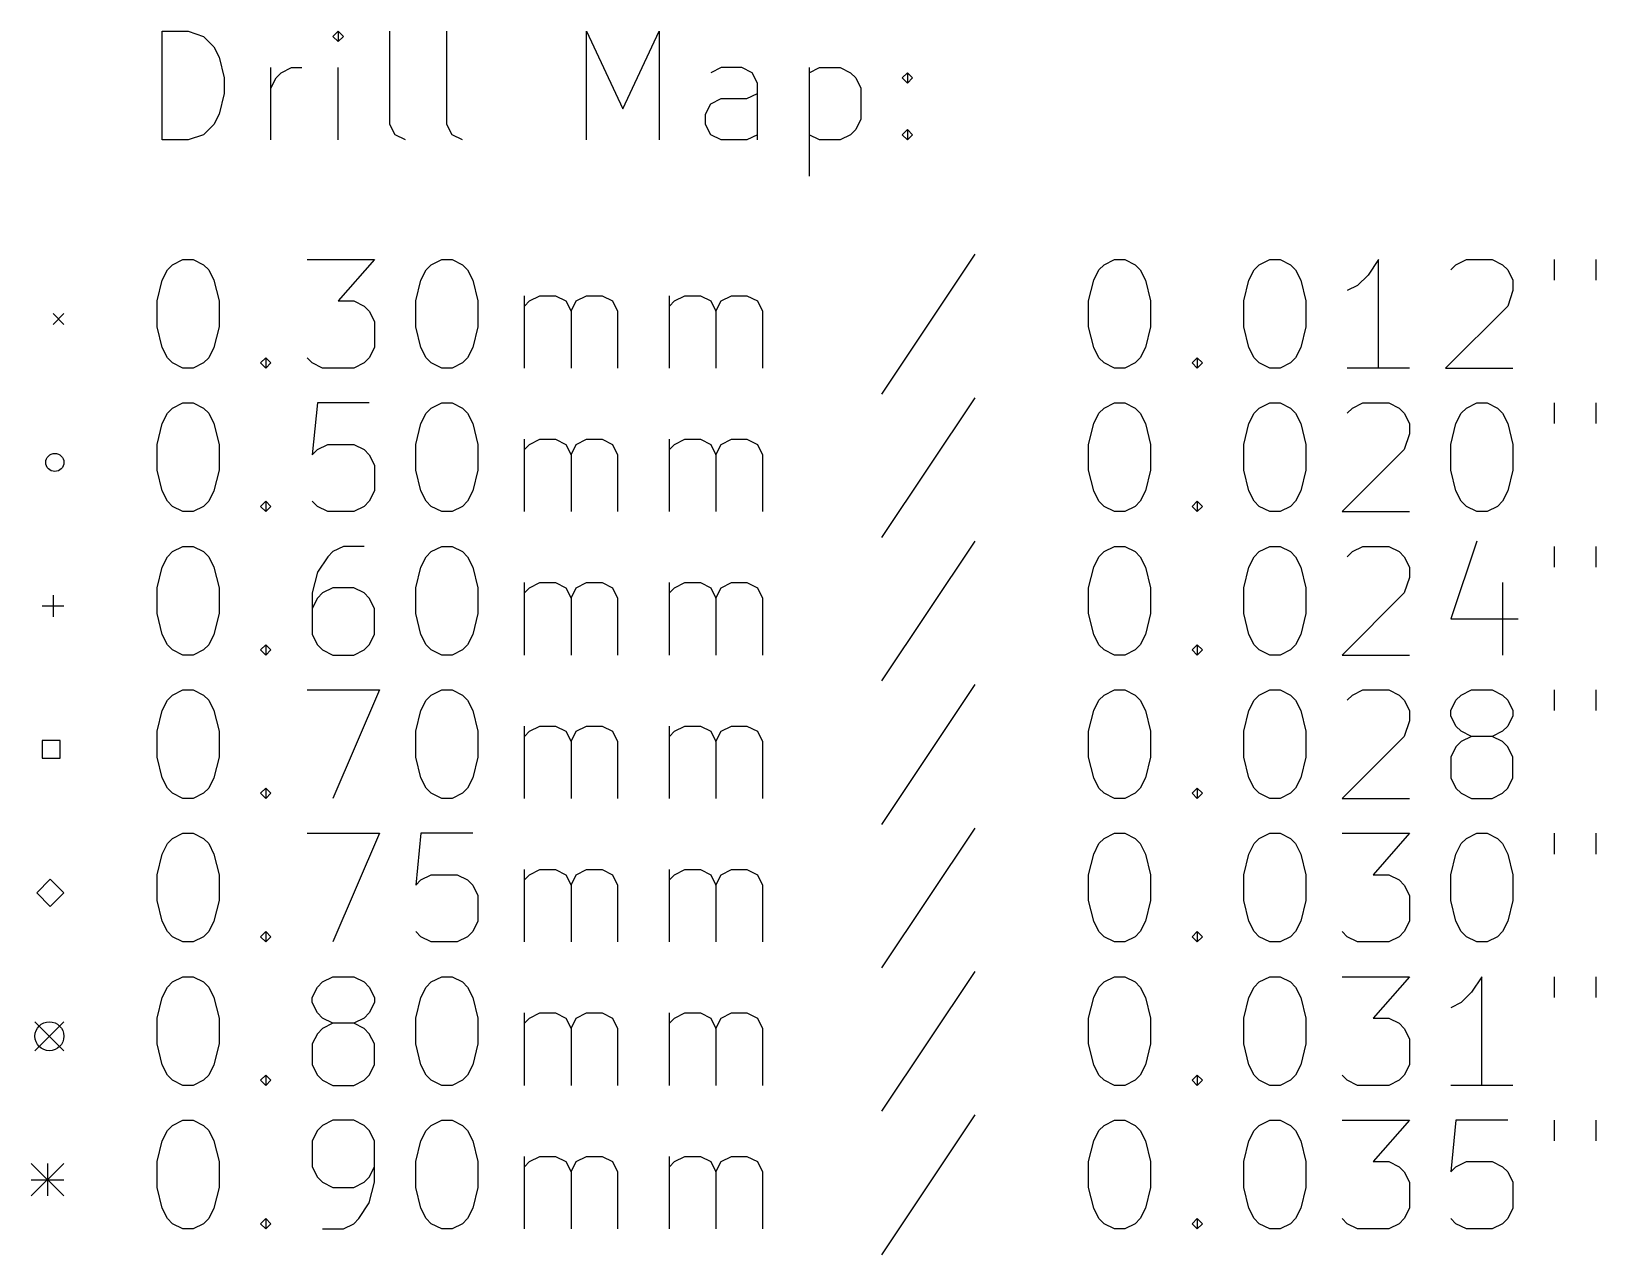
# Model space of a CAD drawing. Extents: x 21 to 125, y -193 to -25.
# Drawn here: x 24.02 to 67.21, y -160.51 to -126.73 of the extents above; entities that cross this region are included whole.
import ezdxf

# ---------------------------------------------------------------- set-up
doc = ezdxf.new("R2010")
doc.units = 0
doc.header["$MEASUREMENT"] = 0
doc.layers.add('BLACK', color=7, linetype='CONTINUOUS')

msp = doc.modelspace()

# ---------------------------------------------------------------- linework, layer by layer
at = {"layer": 'Black'}
for p, q in [((27.6393, -129.732), (27.6393, -126.732)), ((27.6393, -126.732), (28.3536, -126.732)), ((28.3536, -126.732), (28.7821, -126.875)), ((28.7821, -126.875), (29.0679, -127.161)), ((32.4964, -126.732), (32.3536, -126.875)), ((32.3536, -126.875), (32.4964, -127.018)), ((32.6393, -126.875), (32.4964, -126.732)), ((32.4964, -126.732), (32.4964, -127.018)), ((32.4964, -127.018), (32.6393, -126.875)), ((33.925, -129.304), (33.925, -126.732)), ((35.4964, -129.304), (35.4964, -126.732)), ((39.3536, -129.732), (39.3536, -126.732)), ((39.3536, -126.732), (40.3536, -128.875)), ((40.3536, -128.875), (41.3536, -126.732)), ((41.3536, -126.732), (41.3536, -129.732)), ((29.0679, -127.161), (29.2107, -127.446)), ((29.2107, -127.446), (29.3536, -128.018)), ((30.6393, -129.732), (30.6393, -127.732)), ((30.925, -127.875), (31.2107, -127.732)), ((31.2107, -127.732), (31.4964, -127.732)), ((32.4964, -129.732), (32.4964, -127.732)), ((43.0679, -127.732), (42.7821, -127.875)), ((43.6393, -127.732), (43.0679, -127.732)), ((43.925, -127.875), (43.6393, -127.732)), ((45.4964, -127.732), (45.4964, -130.732)), ((45.4964, -127.875), (45.7821, -127.732)), ((45.7821, -127.732), (46.3536, -127.732)), ((46.3536, -127.732), (46.6393, -127.875)), ((29.3536, -128.018), (29.3536, -128.446)), ((30.6393, -128.304), (30.7821, -128.018)), ((30.7821, -128.018), (30.925, -127.875)), ((44.0679, -128.161), (43.925, -127.875)), ((44.0679, -129.732), (44.0679, -128.161)), ((46.6393, -127.875), (46.7821, -128.018)), ((46.7821, -128.018), (46.925, -128.304)), ((48.0679, -128.018), (48.2107, -127.875)), ((48.2107, -128.161), (48.0679, -128.018)), ((48.2107, -127.875), (48.3536, -128.018)), ((48.2107, -127.875), (48.2107, -128.161)), ((48.3536, -128.018), (48.2107, -128.161)), ((29.3536, -128.446), (29.2107, -129.018)), ((42.7821, -128.732), (43.0679, -128.589)), ((43.0679, -128.589), (43.7821, -128.589)), ((43.7821, -128.589), (44.0679, -128.446)), ((46.925, -128.304), (46.925, -129.161)), ((29.2107, -129.018), (29.0679, -129.304)), ((42.6393, -129.018), (42.7821, -128.732)), ((42.6393, -129.304), (42.6393, -129.018)), ((29.0679, -129.304), (28.7821, -129.589)), ((34.0679, -129.589), (33.925, -129.304)), ((35.6393, -129.589), (35.4964, -129.304)), ((42.7821, -129.589), (42.6393, -129.304)), ((46.7821, -129.446), (46.6393, -129.589)), ((46.925, -129.161), (46.7821, -129.446)), ((48.0679, -129.589), (48.2107, -129.446)), ((48.2107, -129.446), (48.3536, -129.589)), ((48.2107, -129.446), (48.2107, -129.732)), ((28.3536, -129.732), (27.6393, -129.732)), ((28.7821, -129.589), (28.3536, -129.732)), ((34.3536, -129.732), (34.0679, -129.589)), ((35.925, -129.732), (35.6393, -129.589)), ((43.0679, -129.732), (42.7821, -129.589)), ((43.7821, -129.732), (43.0679, -129.732)), ((44.0679, -129.589), (43.7821, -129.732)), ((45.7821, -129.732), (45.4964, -129.589)), ((46.3536, -129.732), (45.7821, -129.732)), ((46.6393, -129.589), (46.3536, -129.732)), ((48.2107, -129.732), (48.0679, -129.589)), ((48.3536, -129.589), (48.2107, -129.732)), ((50.0679, -132.889), (47.4964, -136.746)), ((27.6393, -133.604), (27.7821, -133.318)), ((27.7821, -133.318), (27.925, -133.175)), ((27.925, -133.175), (28.2107, -133.032)), ((28.2107, -133.032), (28.4964, -133.032)), ((28.4964, -133.032), (28.7821, -133.175)), ((28.7821, -133.175), (28.925, -133.318)), ((28.925, -133.318), (29.0679, -133.604)), ((31.6393, -133.032), (33.4964, -133.032)), ((33.4964, -133.032), (32.4964, -134.175)), ((34.7821, -133.604), (34.925, -133.318)), ((34.925, -133.318), (35.0679, -133.175)), ((35.0679, -133.175), (35.3536, -133.032)), ((35.3536, -133.032), (35.6393, -133.032)), ((35.6393, -133.032), (35.925, -133.175)), ((35.925, -133.175), (36.0679, -133.318)), ((36.0679, -133.318), (36.2107, -133.604)), ((53.3536, -133.604), (53.4964, -133.318)), ((53.4964, -133.318), (53.6393, -133.175)), ((53.6393, -133.175), (53.925, -133.032)), ((53.925, -133.032), (54.2107, -133.032)), ((54.2107, -133.032), (54.4964, -133.175)), ((54.4964, -133.175), (54.6393, -133.318)), ((54.6393, -133.318), (54.7821, -133.604)), ((57.6393, -133.604), (57.7821, -133.318)), ((57.7821, -133.318), (57.925, -133.175)), ((57.925, -133.175), (58.2107, -133.032)), ((58.2107, -133.032), (58.4964, -133.032)), ((58.4964, -133.032), (58.7821, -133.175)), ((58.7821, -133.175), (58.925, -133.318)), ((58.925, -133.318), (59.0679, -133.604)), ((61.2107, -133.032), (60.925, -133.461)), ((61.2107, -136.032), (61.2107, -133.032)), ((63.2107, -133.318), (63.3536, -133.175)), ((63.3536, -133.175), (63.6393, -133.032)), ((63.6393, -133.032), (64.3536, -133.032)), ((64.3536, -133.032), (64.6393, -133.175)), ((64.6393, -133.175), (64.7821, -133.318)), ((64.7821, -133.318), (64.925, -133.604)), ((66.0679, -133.032), (66.0679, -133.604)), ((67.2107, -133.032), (67.2107, -133.604)), ((27.4964, -134.175), (27.6393, -133.604)), ((29.0679, -133.604), (29.2107, -134.175)), ((34.6393, -134.175), (34.7821, -133.604)), ((36.2107, -133.604), (36.3536, -134.175)), ((53.2107, -134.175), (53.3536, -133.604)), ((54.7821, -133.604), (54.925, -134.175)), ((57.4964, -134.175), (57.6393, -133.604)), ((59.0679, -133.604), (59.2107, -134.175)), ((60.6393, -133.746), (60.3536, -133.889)), ((60.925, -133.461), (60.6393, -133.746)), ((64.925, -133.604), (64.925, -133.889)), ((27.4964, -134.889), (27.4964, -134.175)), ((29.2107, -134.175), (29.2107, -134.889)), ((32.4964, -134.175), (32.925, -134.175)), ((32.925, -134.175), (33.2107, -134.318)), ((34.6393, -134.889), (34.6393, -134.175)), ((36.3536, -134.175), (36.3536, -134.889)), ((37.6393, -136.032), (37.6393, -134.032)), ((37.6393, -134.318), (37.7821, -134.175)), ((37.7821, -134.175), (38.0679, -134.032)), ((38.0679, -134.032), (38.4964, -134.032)), ((38.4964, -134.032), (38.7821, -134.175)), ((38.7821, -134.175), (38.925, -134.461)), ((38.925, -134.461), (39.0679, -134.175)), ((39.0679, -134.175), (39.3536, -134.032)), ((39.3536, -134.032), (39.7821, -134.032)), ((39.7821, -134.032), (40.0679, -134.175)), ((40.0679, -134.175), (40.2107, -134.461)), ((41.6393, -136.032), (41.6393, -134.032)), ((41.6393, -134.318), (41.7821, -134.175)), ((41.7821, -134.175), (42.0679, -134.032)), ((42.0679, -134.032), (42.4964, -134.032)), ((42.4964, -134.032), (42.7821, -134.175)), ((42.7821, -134.175), (42.925, -134.461)), ((42.925, -134.461), (43.0679, -134.175)), ((43.0679, -134.175), (43.3536, -134.032)), ((43.3536, -134.032), (43.7821, -134.032)), ((43.7821, -134.032), (44.0679, -134.175)), ((44.0679, -134.175), (44.2107, -134.461)), ((53.2107, -134.889), (53.2107, -134.175)), ((54.925, -134.175), (54.925, -134.889)), ((57.4964, -134.889), (57.4964, -134.175)), ((59.2107, -134.175), (59.2107, -134.889)), ((64.925, -133.889), (64.7821, -134.318)), ((24.625, -134.525), (24.925, -134.825)), ((24.925, -134.525), (24.625, -134.825)), ((33.2107, -134.318), (33.3536, -134.461)), ((33.3536, -134.461), (33.4964, -134.746)), ((38.925, -134.461), (38.925, -136.032)), ((40.2107, -134.461), (40.2107, -136.032)), ((42.925, -134.461), (42.925, -136.032)), ((44.2107, -134.461), (44.2107, -136.032)), ((64.7821, -134.318), (63.0679, -136.032)), ((27.6393, -135.461), (27.4964, -134.889)), ((29.2107, -134.889), (29.0679, -135.461)), ((33.4964, -134.746), (33.4964, -135.461)), ((34.7821, -135.461), (34.6393, -134.889)), ((36.3536, -134.889), (36.2107, -135.461)), ((53.3536, -135.461), (53.2107, -134.889)), ((54.925, -134.889), (54.7821, -135.461)), ((57.6393, -135.461), (57.4964, -134.889)), ((59.2107, -134.889), (59.0679, -135.461)), ((27.7821, -135.746), (27.6393, -135.461)), ((29.0679, -135.461), (28.925, -135.746)), ((33.4964, -135.461), (33.3536, -135.746)), ((34.925, -135.746), (34.7821, -135.461)), ((36.2107, -135.461), (36.0679, -135.746)), ((53.4964, -135.746), (53.3536, -135.461)), ((54.7821, -135.461), (54.6393, -135.746)), ((57.7821, -135.746), (57.6393, -135.461)), ((59.0679, -135.461), (58.925, -135.746)), ((27.925, -135.889), (27.7821, -135.746)), ((28.2107, -136.032), (27.925, -135.889)), ((28.4964, -136.032), (28.2107, -136.032)), ((28.7821, -135.889), (28.4964, -136.032)), ((28.925, -135.746), (28.7821, -135.889)), ((30.3536, -135.889), (30.4964, -135.746)), ((30.4964, -136.032), (30.3536, -135.889)), ((30.4964, -135.746), (30.6393, -135.889)), ((30.4964, -135.746), (30.4964, -136.032)), ((30.6393, -135.889), (30.4964, -136.032)), ((31.7821, -135.889), (31.6393, -135.746)), ((32.0679, -136.032), (31.7821, -135.889)), ((32.925, -136.032), (32.0679, -136.032)), ((33.2107, -135.889), (32.925, -136.032)), ((33.3536, -135.746), (33.2107, -135.889)), ((35.0679, -135.889), (34.925, -135.746)), ((35.3536, -136.032), (35.0679, -135.889)), ((35.6393, -136.032), (35.3536, -136.032)), ((35.925, -135.889), (35.6393, -136.032)), ((36.0679, -135.746), (35.925, -135.889)), ((53.6393, -135.889), (53.4964, -135.746)), ((53.925, -136.032), (53.6393, -135.889)), ((54.2107, -136.032), (53.925, -136.032)), ((54.4964, -135.889), (54.2107, -136.032)), ((54.6393, -135.746), (54.4964, -135.889)), ((56.0679, -135.889), (56.2107, -135.746)), ((56.2107, -136.032), (56.0679, -135.889)), ((56.2107, -135.746), (56.3536, -135.889)), ((56.2107, -135.746), (56.2107, -136.032)), ((56.3536, -135.889), (56.2107, -136.032)), ((57.925, -135.889), (57.7821, -135.746)), ((58.2107, -136.032), (57.925, -135.889)), ((58.4964, -136.032), (58.2107, -136.032)), ((58.7821, -135.889), (58.4964, -136.032)), ((58.925, -135.746), (58.7821, -135.889)), ((62.0679, -136.032), (60.3536, -136.032)), ((63.0679, -136.032), (64.925, -136.032)), ((50.0679, -136.849), (47.4964, -140.706)), ((27.6393, -137.564), (27.7821, -137.278)), ((27.7821, -137.278), (27.925, -137.135)), ((27.925, -137.135), (28.2107, -136.992)), ((28.2107, -136.992), (28.4964, -136.992)), ((28.4964, -136.992), (28.7821, -137.135)), ((28.7821, -137.135), (28.925, -137.278)), ((28.925, -137.278), (29.0679, -137.564)), ((31.925, -136.992), (31.7821, -138.421)), ((33.3536, -136.992), (31.925, -136.992)), ((34.7821, -137.564), (34.925, -137.278)), ((34.925, -137.278), (35.0679, -137.135)), ((35.0679, -137.135), (35.3536, -136.992)), ((35.3536, -136.992), (35.6393, -136.992)), ((35.6393, -136.992), (35.925, -137.135)), ((35.925, -137.135), (36.0679, -137.278)), ((36.0679, -137.278), (36.2107, -137.564)), ((53.3536, -137.564), (53.4964, -137.278)), ((53.4964, -137.278), (53.6393, -137.135)), ((53.6393, -137.135), (53.925, -136.992)), ((53.925, -136.992), (54.2107, -136.992)), ((54.2107, -136.992), (54.4964, -137.135)), ((54.4964, -137.135), (54.6393, -137.278)), ((54.6393, -137.278), (54.7821, -137.564)), ((57.6393, -137.564), (57.7821, -137.278)), ((57.7821, -137.278), (57.925, -137.135)), ((57.925, -137.135), (58.2107, -136.992)), ((58.2107, -136.992), (58.4964, -136.992)), ((58.4964, -136.992), (58.7821, -137.135)), ((58.7821, -137.135), (58.925, -137.278)), ((58.925, -137.278), (59.0679, -137.564)), ((60.3536, -137.278), (60.4964, -137.135)), ((60.4964, -137.135), (60.7821, -136.992)), ((60.7821, -136.992), (61.4964, -136.992)), ((61.4964, -136.992), (61.7821, -137.135)), ((61.7821, -137.135), (61.925, -137.278)), ((61.925, -137.278), (62.0679, -137.564)), ((63.3536, -137.564), (63.4964, -137.278)), ((63.4964, -137.278), (63.6393, -137.135)), ((63.6393, -137.135), (63.925, -136.992)), ((63.925, -136.992), (64.2107, -136.992)), ((64.2107, -136.992), (64.4964, -137.135)), ((64.4964, -137.135), (64.6393, -137.278)), ((64.6393, -137.278), (64.7821, -137.564)), ((66.0679, -136.992), (66.0679, -137.564)), ((67.2107, -136.992), (67.2107, -137.564)), ((27.4964, -138.135), (27.6393, -137.564)), ((29.0679, -137.564), (29.2107, -138.135)), ((34.6393, -138.135), (34.7821, -137.564)), ((36.2107, -137.564), (36.3536, -138.135)), ((53.2107, -138.135), (53.3536, -137.564)), ((54.7821, -137.564), (54.925, -138.135)), ((57.4964, -138.135), (57.6393, -137.564)), ((59.0679, -137.564), (59.2107, -138.135)), ((62.0679, -137.564), (62.0679, -137.849)), ((63.2107, -138.135), (63.3536, -137.564)), ((64.7821, -137.564), (64.925, -138.135)), ((27.4964, -138.849), (27.4964, -138.135)), ((29.2107, -138.135), (29.2107, -138.849)), ((31.925, -138.278), (32.2107, -138.135)), ((32.2107, -138.135), (32.925, -138.135)), ((32.925, -138.135), (33.2107, -138.278)), ((34.6393, -138.849), (34.6393, -138.135)), ((36.3536, -138.135), (36.3536, -138.849)), ((37.6393, -139.992), (37.6393, -137.992)), ((37.6393, -138.278), (37.7821, -138.135)), ((37.7821, -138.135), (38.0679, -137.992)), ((38.0679, -137.992), (38.4964, -137.992)), ((38.4964, -137.992), (38.7821, -138.135)), ((38.7821, -138.135), (38.925, -138.421)), ((38.925, -138.421), (39.0679, -138.135)), ((39.0679, -138.135), (39.3536, -137.992)), ((39.3536, -137.992), (39.7821, -137.992)), ((39.7821, -137.992), (40.0679, -138.135)), ((40.0679, -138.135), (40.2107, -138.421)), ((41.6393, -139.992), (41.6393, -137.992)), ((41.6393, -138.278), (41.7821, -138.135)), ((41.7821, -138.135), (42.0679, -137.992)), ((42.0679, -137.992), (42.4964, -137.992)), ((42.4964, -137.992), (42.7821, -138.135)), ((42.7821, -138.135), (42.925, -138.421)), ((42.925, -138.421), (43.0679, -138.135)), ((43.0679, -138.135), (43.3536, -137.992)), ((43.3536, -137.992), (43.7821, -137.992)), ((43.7821, -137.992), (44.0679, -138.135)), ((44.0679, -138.135), (44.2107, -138.421)), ((53.2107, -138.849), (53.2107, -138.135)), ((54.925, -138.135), (54.925, -138.849)), ((57.4964, -138.849), (57.4964, -138.135)), ((59.2107, -138.135), (59.2107, -138.849)), ((62.0679, -137.849), (61.925, -138.278)), ((63.2107, -138.849), (63.2107, -138.135)), ((64.925, -138.135), (64.925, -138.849)), ((31.7821, -138.421), (31.925, -138.278)), ((33.2107, -138.278), (33.3536, -138.421)), ((33.3536, -138.421), (33.4964, -138.706)), ((38.925, -138.421), (38.925, -139.992)), ((40.2107, -138.421), (40.2107, -139.992)), ((42.925, -138.421), (42.925, -139.992)), ((44.2107, -138.421), (44.2107, -139.992)), ((61.925, -138.278), (60.2107, -139.992)), ((27.6393, -139.421), (27.4964, -138.849)), ((29.2107, -138.849), (29.0679, -139.421)), ((33.4964, -138.706), (33.4964, -139.421)), ((34.7821, -139.421), (34.6393, -138.849)), ((36.3536, -138.849), (36.2107, -139.421)), ((53.3536, -139.421), (53.2107, -138.849)), ((54.925, -138.849), (54.7821, -139.421)), ((57.6393, -139.421), (57.4964, -138.849)), ((59.2107, -138.849), (59.0679, -139.421)), ((63.3536, -139.421), (63.2107, -138.849)), ((64.925, -138.849), (64.7821, -139.421)), ((27.7821, -139.706), (27.6393, -139.421)), ((29.0679, -139.421), (28.925, -139.706)), ((33.4964, -139.421), (33.3536, -139.706)), ((34.925, -139.706), (34.7821, -139.421)), ((36.2107, -139.421), (36.0679, -139.706)), ((53.4964, -139.706), (53.3536, -139.421)), ((54.7821, -139.421), (54.6393, -139.706)), ((57.7821, -139.706), (57.6393, -139.421)), ((59.0679, -139.421), (58.925, -139.706)), ((63.4964, -139.706), (63.3536, -139.421)), ((64.7821, -139.421), (64.6393, -139.706)), ((27.925, -139.849), (27.7821, -139.706)), ((28.2107, -139.992), (27.925, -139.849)), ((28.7821, -139.849), (28.4964, -139.992)), ((28.925, -139.706), (28.7821, -139.849)), ((30.3536, -139.849), (30.4964, -139.706)), ((30.4964, -139.992), (30.3536, -139.849)), ((30.4964, -139.706), (30.6393, -139.849)), ((30.4964, -139.706), (30.4964, -139.992)), ((30.6393, -139.849), (30.4964, -139.992)), ((31.925, -139.849), (31.7821, -139.706)), ((32.2107, -139.992), (31.925, -139.849)), ((33.2107, -139.849), (32.925, -139.992)), ((33.3536, -139.706), (33.2107, -139.849)), ((35.0679, -139.849), (34.925, -139.706)), ((35.3536, -139.992), (35.0679, -139.849)), ((35.925, -139.849), (35.6393, -139.992)), ((36.0679, -139.706), (35.925, -139.849)), ((53.6393, -139.849), (53.4964, -139.706)), ((53.925, -139.992), (53.6393, -139.849)), ((54.4964, -139.849), (54.2107, -139.992)), ((54.6393, -139.706), (54.4964, -139.849)), ((56.0679, -139.849), (56.2107, -139.706)), ((56.2107, -139.992), (56.0679, -139.849)), ((56.2107, -139.706), (56.3536, -139.849)), ((56.2107, -139.706), (56.2107, -139.992)), ((56.3536, -139.849), (56.2107, -139.992)), ((57.925, -139.849), (57.7821, -139.706)), ((58.2107, -139.992), (57.925, -139.849)), ((58.7821, -139.849), (58.4964, -139.992)), ((58.925, -139.706), (58.7821, -139.849)), ((63.6393, -139.849), (63.4964, -139.706)), ((63.925, -139.992), (63.6393, -139.849)), ((64.4964, -139.849), (64.2107, -139.992)), ((64.6393, -139.706), (64.4964, -139.849)), ((28.4964, -139.992), (28.2107, -139.992)), ((32.925, -139.992), (32.2107, -139.992)), ((35.6393, -139.992), (35.3536, -139.992)), ((54.2107, -139.992), (53.925, -139.992)), ((58.4964, -139.992), (58.2107, -139.992)), ((60.2107, -139.992), (62.0679, -139.992)), ((64.2107, -139.992), (63.925, -139.992)), ((27.7821, -141.238), (27.925, -141.095)), ((27.925, -141.095), (28.2107, -140.952)), ((28.2107, -140.952), (28.4964, -140.952)), ((28.4964, -140.952), (28.7821, -141.095)), ((28.7821, -141.095), (28.925, -141.238)), ((32.3536, -141.095), (32.2107, -141.238)), ((32.6393, -140.952), (32.3536, -141.095)), ((33.2107, -140.952), (32.6393, -140.952)), ((34.925, -141.238), (35.0679, -141.095)), ((35.0679, -141.095), (35.3536, -140.952)), ((35.3536, -140.952), (35.6393, -140.952)), ((35.6393, -140.952), (35.925, -141.095)), ((35.925, -141.095), (36.0679, -141.238)), ((50.0679, -140.809), (47.4964, -144.666)), ((53.4964, -141.238), (53.6393, -141.095)), ((53.6393, -141.095), (53.925, -140.952)), ((53.925, -140.952), (54.2107, -140.952)), ((54.2107, -140.952), (54.4964, -141.095)), ((54.4964, -141.095), (54.6393, -141.238)), ((57.7821, -141.238), (57.925, -141.095)), ((57.925, -141.095), (58.2107, -140.952)), ((58.2107, -140.952), (58.4964, -140.952)), ((58.4964, -140.952), (58.7821, -141.095)), ((58.7821, -141.095), (58.925, -141.238)), ((60.3536, -141.238), (60.4964, -141.095)), ((60.4964, -141.095), (60.7821, -140.952)), ((60.7821, -140.952), (61.4964, -140.952)), ((61.4964, -140.952), (61.7821, -141.095)), ((61.7821, -141.095), (61.925, -141.238)), ((63.925, -140.809), (63.2107, -142.952)), ((66.0679, -140.952), (66.0679, -141.524)), ((67.2107, -140.952), (67.2107, -141.524)), ((27.4964, -142.095), (27.6393, -141.524)), ((27.6393, -141.524), (27.7821, -141.238)), ((28.925, -141.238), (29.0679, -141.524)), ((29.0679, -141.524), (29.2107, -142.095)), ((32.2107, -141.238), (31.925, -141.666)), ((34.6393, -142.095), (34.7821, -141.524)), ((34.7821, -141.524), (34.925, -141.238)), ((36.0679, -141.238), (36.2107, -141.524)), ((36.2107, -141.524), (36.3536, -142.095)), ((53.2107, -142.095), (53.3536, -141.524)), ((53.3536, -141.524), (53.4964, -141.238)), ((54.6393, -141.238), (54.7821, -141.524)), ((54.7821, -141.524), (54.925, -142.095)), ((57.4964, -142.095), (57.6393, -141.524)), ((57.6393, -141.524), (57.7821, -141.238)), ((58.925, -141.238), (59.0679, -141.524)), ((59.0679, -141.524), (59.2107, -142.095)), ((61.925, -141.238), (62.0679, -141.524)), ((62.0679, -141.524), (62.0679, -141.809)), ((31.925, -141.666), (31.7821, -142.238)), ((37.6393, -143.952), (37.6393, -141.952)), ((37.7821, -142.095), (38.0679, -141.952)), ((38.0679, -141.952), (38.4964, -141.952)), ((38.4964, -141.952), (38.7821, -142.095)), ((39.0679, -142.095), (39.3536, -141.952)), ((39.3536, -141.952), (39.7821, -141.952)), ((39.7821, -141.952), (40.0679, -142.095)), ((41.6393, -143.952), (41.6393, -141.952)), ((41.7821, -142.095), (42.0679, -141.952)), ((42.0679, -141.952), (42.4964, -141.952)), ((42.4964, -141.952), (42.7821, -142.095)), ((43.0679, -142.095), (43.3536, -141.952)), ((43.3536, -141.952), (43.7821, -141.952)), ((43.7821, -141.952), (44.0679, -142.095)), ((62.0679, -141.809), (61.925, -142.238)), ((64.6393, -141.952), (64.6393, -143.952)), ((24.625, -142.295), (24.625, -142.895)), ((27.4964, -142.809), (27.4964, -142.095)), ((29.2107, -142.095), (29.2107, -142.809)), ((31.7821, -142.238), (31.7821, -143.381)), ((31.925, -142.381), (31.7821, -142.666)), ((32.0679, -142.238), (31.925, -142.381)), ((32.3536, -142.095), (32.0679, -142.238)), ((32.925, -142.095), (32.3536, -142.095)), ((33.2107, -142.238), (32.925, -142.095)), ((33.3536, -142.381), (33.2107, -142.238)), ((33.4964, -142.666), (33.3536, -142.381)), ((34.6393, -142.809), (34.6393, -142.095)), ((36.3536, -142.095), (36.3536, -142.809)), ((37.6393, -142.238), (37.7821, -142.095)), ((38.7821, -142.095), (38.925, -142.381)), ((38.925, -142.381), (39.0679, -142.095)), ((38.925, -142.381), (38.925, -143.952)), ((40.0679, -142.095), (40.2107, -142.381)), ((40.2107, -142.381), (40.2107, -143.952)), ((41.6393, -142.238), (41.7821, -142.095)), ((42.7821, -142.095), (42.925, -142.381)), ((42.925, -142.381), (43.0679, -142.095)), ((42.925, -142.381), (42.925, -143.952)), ((44.0679, -142.095), (44.2107, -142.381)), ((44.2107, -142.381), (44.2107, -143.952)), ((53.2107, -142.809), (53.2107, -142.095)), ((54.925, -142.095), (54.925, -142.809)), ((57.4964, -142.809), (57.4964, -142.095)), ((59.2107, -142.095), (59.2107, -142.809)), ((61.925, -142.238), (60.2107, -143.952)), ((24.325, -142.595), (24.925, -142.595)), ((27.6393, -143.381), (27.4964, -142.809)), ((29.2107, -142.809), (29.0679, -143.381)), ((33.4964, -143.381), (33.4964, -142.666)), ((34.7821, -143.381), (34.6393, -142.809)), ((36.3536, -142.809), (36.2107, -143.381)), ((53.3536, -143.381), (53.2107, -142.809)), ((54.925, -142.809), (54.7821, -143.381)), ((57.6393, -143.381), (57.4964, -142.809)), ((59.2107, -142.809), (59.0679, -143.381)), ((63.2107, -142.952), (65.0679, -142.952)), ((27.7821, -143.666), (27.6393, -143.381)), ((27.925, -143.809), (27.7821, -143.666)), ((28.925, -143.666), (28.7821, -143.809)), ((29.0679, -143.381), (28.925, -143.666)), ((30.3536, -143.809), (30.4964, -143.666)), ((30.4964, -143.666), (30.6393, -143.809)), ((30.4964, -143.666), (30.4964, -143.952)), ((31.7821, -143.381), (31.925, -143.666)), ((31.925, -143.666), (32.0679, -143.809)), ((33.2107, -143.809), (33.3536, -143.666)), ((33.3536, -143.666), (33.4964, -143.381)), ((34.925, -143.666), (34.7821, -143.381)), ((35.0679, -143.809), (34.925, -143.666)), ((36.0679, -143.666), (35.925, -143.809)), ((36.2107, -143.381), (36.0679, -143.666)), ((53.4964, -143.666), (53.3536, -143.381)), ((53.6393, -143.809), (53.4964, -143.666)), ((54.6393, -143.666), (54.4964, -143.809)), ((54.7821, -143.381), (54.6393, -143.666)), ((56.0679, -143.809), (56.2107, -143.666)), ((56.2107, -143.666), (56.3536, -143.809)), ((56.2107, -143.666), (56.2107, -143.952)), ((57.7821, -143.666), (57.6393, -143.381)), ((57.925, -143.809), (57.7821, -143.666)), ((58.925, -143.666), (58.7821, -143.809)), ((59.0679, -143.381), (58.925, -143.666)), ((28.2107, -143.952), (27.925, -143.809)), ((28.4964, -143.952), (28.2107, -143.952)), ((28.7821, -143.809), (28.4964, -143.952)), ((30.4964, -143.952), (30.3536, -143.809)), ((30.6393, -143.809), (30.4964, -143.952)), ((32.0679, -143.809), (32.3536, -143.952)), ((32.3536, -143.952), (32.925, -143.952)), ((32.925, -143.952), (33.2107, -143.809)), ((35.3536, -143.952), (35.0679, -143.809)), ((35.6393, -143.952), (35.3536, -143.952)), ((35.925, -143.809), (35.6393, -143.952)), ((53.925, -143.952), (53.6393, -143.809)), ((54.2107, -143.952), (53.925, -143.952)), ((54.4964, -143.809), (54.2107, -143.952)), ((56.2107, -143.952), (56.0679, -143.809)), ((56.3536, -143.809), (56.2107, -143.952)), ((58.2107, -143.952), (57.925, -143.809)), ((58.4964, -143.952), (58.2107, -143.952)), ((58.7821, -143.809), (58.4964, -143.952)), ((60.2107, -143.952), (62.0679, -143.952)), ((27.7821, -145.198), (27.925, -145.055)), ((27.925, -145.055), (28.2107, -144.912)), ((28.2107, -144.912), (28.4964, -144.912)), ((28.4964, -144.912), (28.7821, -145.055)), ((28.7821, -145.055), (28.925, -145.198)), ((31.6393, -144.912), (33.6393, -144.912)), ((33.6393, -144.912), (32.3536, -147.912)), ((34.925, -145.198), (35.0679, -145.055)), ((35.0679, -145.055), (35.3536, -144.912)), ((35.3536, -144.912), (35.6393, -144.912)), ((35.6393, -144.912), (35.925, -145.055)), ((35.925, -145.055), (36.0679, -145.198)), ((50.0679, -144.769), (47.4964, -148.626)), ((53.4964, -145.198), (53.6393, -145.055)), ((53.6393, -145.055), (53.925, -144.912)), ((53.925, -144.912), (54.2107, -144.912)), ((54.2107, -144.912), (54.4964, -145.055)), ((54.4964, -145.055), (54.6393, -145.198)), ((57.7821, -145.198), (57.925, -145.055)), ((57.925, -145.055), (58.2107, -144.912)), ((58.2107, -144.912), (58.4964, -144.912)), ((58.4964, -144.912), (58.7821, -145.055)), ((58.7821, -145.055), (58.925, -145.198)), ((60.3536, -145.198), (60.4964, -145.055)), ((60.4964, -145.055), (60.7821, -144.912)), ((60.7821, -144.912), (61.4964, -144.912)), ((61.4964, -144.912), (61.7821, -145.055)), ((61.7821, -145.055), (61.925, -145.198)), ((63.3536, -145.198), (63.4964, -145.055)), ((63.4964, -145.055), (63.7821, -144.912)), ((63.7821, -144.912), (64.3536, -144.912)), ((64.3536, -144.912), (64.6393, -145.055)), ((64.6393, -145.055), (64.7821, -145.198)), ((66.0679, -144.912), (66.0679, -145.484)), ((67.2107, -144.912), (67.2107, -145.484)), ((27.4964, -146.055), (27.6393, -145.484)), ((27.6393, -145.484), (27.7821, -145.198)), ((28.925, -145.198), (29.0679, -145.484)), ((29.0679, -145.484), (29.2107, -146.055)), ((34.6393, -146.055), (34.7821, -145.484)), ((34.7821, -145.484), (34.925, -145.198)), ((36.0679, -145.198), (36.2107, -145.484)), ((36.2107, -145.484), (36.3536, -146.055)), ((53.2107, -146.055), (53.3536, -145.484)), ((53.3536, -145.484), (53.4964, -145.198)), ((54.6393, -145.198), (54.7821, -145.484)), ((54.7821, -145.484), (54.925, -146.055)), ((57.4964, -146.055), (57.6393, -145.484)), ((57.6393, -145.484), (57.7821, -145.198)), ((58.925, -145.198), (59.0679, -145.484)), ((59.0679, -145.484), (59.2107, -146.055)), ((61.925, -145.198), (62.0679, -145.484)), ((62.0679, -145.484), (62.0679, -145.769)), ((63.2107, -145.484), (63.3536, -145.198)), ((63.2107, -145.626), (63.2107, -145.484)), ((64.7821, -145.198), (64.925, -145.484)), ((64.925, -145.484), (64.925, -145.626)), ((37.6393, -147.912), (37.6393, -145.912)), ((37.7821, -146.055), (38.0679, -145.912)), ((38.0679, -145.912), (38.4964, -145.912)), ((38.4964, -145.912), (38.7821, -146.055)), ((39.0679, -146.055), (39.3536, -145.912)), ((39.3536, -145.912), (39.7821, -145.912)), ((39.7821, -145.912), (40.0679, -146.055)), ((41.6393, -147.912), (41.6393, -145.912)), ((41.7821, -146.055), (42.0679, -145.912)), ((42.0679, -145.912), (42.4964, -145.912)), ((42.4964, -145.912), (42.7821, -146.055)), ((43.0679, -146.055), (43.3536, -145.912)), ((43.3536, -145.912), (43.7821, -145.912)), ((43.7821, -145.912), (44.0679, -146.055)), ((62.0679, -145.769), (61.925, -146.198)), ((63.3536, -145.912), (63.2107, -145.626)), ((63.4964, -146.055), (63.3536, -145.912)), ((64.7821, -145.912), (64.6393, -146.055)), ((64.925, -145.626), (64.7821, -145.912)), ((24.8225, -146.308), (24.3275, -146.308)), ((24.3275, -146.308), (24.3275, -146.802)), ((24.8225, -146.802), (24.8225, -146.308)), ((27.4964, -146.769), (27.4964, -146.055)), ((29.2107, -146.055), (29.2107, -146.769)), ((34.6393, -146.769), (34.6393, -146.055)), ((36.3536, -146.055), (36.3536, -146.769)), ((37.6393, -146.198), (37.7821, -146.055)), ((38.7821, -146.055), (38.925, -146.341)), ((38.925, -146.341), (39.0679, -146.055)), ((38.925, -146.341), (38.925, -147.912)), ((40.0679, -146.055), (40.2107, -146.341)), ((40.2107, -146.341), (40.2107, -147.912)), ((41.6393, -146.198), (41.7821, -146.055)), ((42.7821, -146.055), (42.925, -146.341)), ((42.925, -146.341), (43.0679, -146.055)), ((42.925, -146.341), (42.925, -147.912)), ((44.0679, -146.055), (44.2107, -146.341)), ((44.2107, -146.341), (44.2107, -147.912)), ((53.2107, -146.769), (53.2107, -146.055)), ((54.925, -146.055), (54.925, -146.769)), ((57.4964, -146.769), (57.4964, -146.055)), ((59.2107, -146.055), (59.2107, -146.769)), ((61.925, -146.198), (60.2107, -147.912)), ((63.4964, -146.341), (63.3536, -146.484)), ((63.7821, -146.198), (63.4964, -146.055)), ((63.7821, -146.198), (63.4964, -146.341)), ((64.3536, -146.198), (63.7821, -146.198)), ((64.6393, -146.055), (64.3536, -146.198)), ((64.6393, -146.341), (64.3536, -146.198)), ((64.7821, -146.484), (64.6393, -146.341)), ((24.3275, -146.802), (24.8225, -146.802)), ((27.6393, -147.341), (27.4964, -146.769)), ((29.2107, -146.769), (29.0679, -147.341)), ((34.7821, -147.341), (34.6393, -146.769)), ((36.3536, -146.769), (36.2107, -147.341)), ((53.3536, -147.341), (53.2107, -146.769)), ((54.925, -146.769), (54.7821, -147.341)), ((57.6393, -147.341), (57.4964, -146.769)), ((59.2107, -146.769), (59.0679, -147.341)), ((63.3536, -146.484), (63.2107, -146.769)), ((63.2107, -146.769), (63.2107, -147.341)), ((64.925, -146.769), (64.7821, -146.484)), ((64.925, -147.341), (64.925, -146.769)), ((27.7821, -147.626), (27.6393, -147.341)), ((27.925, -147.769), (27.7821, -147.626)), ((28.925, -147.626), (28.7821, -147.769)), ((29.0679, -147.341), (28.925, -147.626)), ((30.3536, -147.769), (30.4964, -147.626)), ((30.4964, -147.626), (30.6393, -147.769)), ((30.4964, -147.626), (30.4964, -147.912)), ((34.925, -147.626), (34.7821, -147.341)), ((35.0679, -147.769), (34.925, -147.626)), ((36.0679, -147.626), (35.925, -147.769)), ((36.2107, -147.341), (36.0679, -147.626)), ((53.4964, -147.626), (53.3536, -147.341)), ((53.6393, -147.769), (53.4964, -147.626)), ((54.6393, -147.626), (54.4964, -147.769)), ((54.7821, -147.341), (54.6393, -147.626)), ((56.0679, -147.769), (56.2107, -147.626)), ((56.2107, -147.626), (56.3536, -147.769)), ((56.2107, -147.626), (56.2107, -147.912)), ((57.7821, -147.626), (57.6393, -147.341)), ((57.925, -147.769), (57.7821, -147.626)), ((58.925, -147.626), (58.7821, -147.769)), ((59.0679, -147.341), (58.925, -147.626)), ((63.2107, -147.341), (63.3536, -147.626)), ((63.3536, -147.626), (63.4964, -147.769)), ((64.6393, -147.769), (64.7821, -147.626)), ((64.7821, -147.626), (64.925, -147.341)), ((28.2107, -147.912), (27.925, -147.769)), ((28.4964, -147.912), (28.2107, -147.912)), ((28.7821, -147.769), (28.4964, -147.912)), ((30.4964, -147.912), (30.3536, -147.769)), ((30.6393, -147.769), (30.4964, -147.912)), ((35.3536, -147.912), (35.0679, -147.769)), ((35.6393, -147.912), (35.3536, -147.912)), ((35.925, -147.769), (35.6393, -147.912)), ((53.925, -147.912), (53.6393, -147.769)), ((54.2107, -147.912), (53.925, -147.912)), ((54.4964, -147.769), (54.2107, -147.912)), ((56.2107, -147.912), (56.0679, -147.769)), ((56.3536, -147.769), (56.2107, -147.912)), ((58.2107, -147.912), (57.925, -147.769)), ((58.4964, -147.912), (58.2107, -147.912)), ((58.7821, -147.769), (58.4964, -147.912)), ((60.2107, -147.912), (62.0679, -147.912)), ((63.4964, -147.769), (63.7821, -147.912)), ((63.7821, -147.912), (64.3536, -147.912)), ((64.3536, -147.912), (64.6393, -147.769)), ((27.925, -149.015), (28.2107, -148.872)), ((28.2107, -148.872), (28.4964, -148.872)), ((28.4964, -148.872), (28.7821, -149.015)), ((31.6393, -148.872), (33.6393, -148.872)), ((33.6393, -148.872), (32.3536, -151.872)), ((34.7821, -148.872), (34.6393, -150.301)), ((36.2107, -148.872), (34.7821, -148.872)), ((50.0679, -148.729), (47.4964, -152.586)), ((53.6393, -149.015), (53.925, -148.872)), ((53.925, -148.872), (54.2107, -148.872)), ((54.2107, -148.872), (54.4964, -149.015)), ((57.925, -149.015), (58.2107, -148.872)), ((58.2107, -148.872), (58.4964, -148.872)), ((58.4964, -148.872), (58.7821, -149.015)), ((60.2107, -148.872), (62.0679, -148.872)), ((62.0679, -148.872), (61.0679, -150.015)), ((63.6393, -149.015), (63.925, -148.872)), ((63.925, -148.872), (64.2107, -148.872)), ((64.2107, -148.872), (64.4964, -149.015)), ((66.0679, -148.872), (66.0679, -149.444)), ((67.2107, -148.872), (67.2107, -149.444)), ((27.6393, -149.444), (27.7821, -149.158)), ((27.7821, -149.158), (27.925, -149.015)), ((28.7821, -149.015), (28.925, -149.158)), ((28.925, -149.158), (29.0679, -149.444)), ((53.3536, -149.444), (53.4964, -149.158)), ((53.4964, -149.158), (53.6393, -149.015)), ((54.4964, -149.015), (54.6393, -149.158)), ((54.6393, -149.158), (54.7821, -149.444)), ((57.6393, -149.444), (57.7821, -149.158)), ((57.7821, -149.158), (57.925, -149.015)), ((58.7821, -149.015), (58.925, -149.158)), ((58.925, -149.158), (59.0679, -149.444)), ((63.3536, -149.444), (63.4964, -149.158)), ((63.4964, -149.158), (63.6393, -149.015)), ((64.4964, -149.015), (64.6393, -149.158)), ((64.6393, -149.158), (64.7821, -149.444)), ((27.4964, -150.015), (27.6393, -149.444)), ((29.0679, -149.444), (29.2107, -150.015)), ((53.2107, -150.015), (53.3536, -149.444)), ((54.7821, -149.444), (54.925, -150.015)), ((57.4964, -150.015), (57.6393, -149.444)), ((59.0679, -149.444), (59.2107, -150.015)), ((63.2107, -150.015), (63.3536, -149.444)), ((64.7821, -149.444), (64.925, -150.015)), ((24.55, -150.14), (24.175, -150.515)), ((24.925, -150.515), (24.55, -150.14)), ((27.4964, -150.729), (27.4964, -150.015)), ((29.2107, -150.015), (29.2107, -150.729)), ((34.6393, -150.301), (34.7821, -150.158)), ((34.7821, -150.158), (35.0679, -150.015)), ((35.0679, -150.015), (35.7821, -150.015)), ((35.7821, -150.015), (36.0679, -150.158)), ((36.0679, -150.158), (36.2107, -150.301)), ((37.6393, -151.872), (37.6393, -149.872)), ((37.6393, -150.158), (37.7821, -150.015)), ((37.7821, -150.015), (38.0679, -149.872)), ((38.0679, -149.872), (38.4964, -149.872)), ((38.4964, -149.872), (38.7821, -150.015)), ((38.7821, -150.015), (38.925, -150.301)), ((38.925, -150.301), (39.0679, -150.015)), ((39.0679, -150.015), (39.3536, -149.872)), ((39.3536, -149.872), (39.7821, -149.872)), ((39.7821, -149.872), (40.0679, -150.015)), ((40.0679, -150.015), (40.2107, -150.301)), ((41.6393, -151.872), (41.6393, -149.872)), ((41.6393, -150.158), (41.7821, -150.015)), ((41.7821, -150.015), (42.0679, -149.872)), ((42.0679, -149.872), (42.4964, -149.872)), ((42.4964, -149.872), (42.7821, -150.015)), ((42.7821, -150.015), (42.925, -150.301)), ((42.925, -150.301), (43.0679, -150.015)), ((43.0679, -150.015), (43.3536, -149.872)), ((43.3536, -149.872), (43.7821, -149.872)), ((43.7821, -149.872), (44.0679, -150.015)), ((44.0679, -150.015), (44.2107, -150.301)), ((53.2107, -150.729), (53.2107, -150.015)), ((54.925, -150.015), (54.925, -150.729)), ((57.4964, -150.729), (57.4964, -150.015)), ((59.2107, -150.015), (59.2107, -150.729)), ((61.0679, -150.015), (61.4964, -150.015)), ((61.4964, -150.015), (61.7821, -150.158)), ((61.7821, -150.158), (61.925, -150.301)), ((63.2107, -150.729), (63.2107, -150.015)), ((64.925, -150.015), (64.925, -150.729)), ((24.175, -150.515), (24.55, -150.89)), ((24.55, -150.89), (24.925, -150.515)), ((36.2107, -150.301), (36.3536, -150.586)), ((36.3536, -150.586), (36.3536, -151.301)), ((38.925, -150.301), (38.925, -151.872)), ((40.2107, -150.301), (40.2107, -151.872)), ((42.925, -150.301), (42.925, -151.872)), ((44.2107, -150.301), (44.2107, -151.872)), ((61.925, -150.301), (62.0679, -150.586)), ((62.0679, -150.586), (62.0679, -151.301)), ((27.6393, -151.301), (27.4964, -150.729)), ((29.2107, -150.729), (29.0679, -151.301)), ((53.3536, -151.301), (53.2107, -150.729)), ((54.925, -150.729), (54.7821, -151.301)), ((57.6393, -151.301), (57.4964, -150.729)), ((59.2107, -150.729), (59.0679, -151.301)), ((63.3536, -151.301), (63.2107, -150.729)), ((64.925, -150.729), (64.7821, -151.301)), ((27.7821, -151.586), (27.6393, -151.301)), ((29.0679, -151.301), (28.925, -151.586)), ((36.3536, -151.301), (36.2107, -151.586)), ((53.4964, -151.586), (53.3536, -151.301)), ((54.7821, -151.301), (54.6393, -151.586)), ((57.7821, -151.586), (57.6393, -151.301)), ((59.0679, -151.301), (58.925, -151.586)), ((62.0679, -151.301), (61.925, -151.586)), ((63.4964, -151.586), (63.3536, -151.301)), ((64.7821, -151.301), (64.6393, -151.586)), ((27.925, -151.729), (27.7821, -151.586)), ((28.2107, -151.872), (27.925, -151.729)), ((28.4964, -151.872), (28.2107, -151.872)), ((28.7821, -151.729), (28.4964, -151.872)), ((28.925, -151.586), (28.7821, -151.729)), ((30.3536, -151.729), (30.4964, -151.586)), ((30.4964, -151.872), (30.3536, -151.729)), ((30.4964, -151.586), (30.6393, -151.729)), ((30.4964, -151.586), (30.4964, -151.872)), ((30.6393, -151.729), (30.4964, -151.872)), ((34.7821, -151.729), (34.6393, -151.586)), ((35.0679, -151.872), (34.7821, -151.729)), ((35.7821, -151.872), (35.0679, -151.872)), ((36.0679, -151.729), (35.7821, -151.872)), ((36.2107, -151.586), (36.0679, -151.729)), ((53.6393, -151.729), (53.4964, -151.586)), ((53.925, -151.872), (53.6393, -151.729)), ((54.2107, -151.872), (53.925, -151.872)), ((54.4964, -151.729), (54.2107, -151.872)), ((54.6393, -151.586), (54.4964, -151.729)), ((56.0679, -151.729), (56.2107, -151.586)), ((56.2107, -151.872), (56.0679, -151.729)), ((56.2107, -151.586), (56.3536, -151.729)), ((56.2107, -151.586), (56.2107, -151.872)), ((56.3536, -151.729), (56.2107, -151.872)), ((57.925, -151.729), (57.7821, -151.586)), ((58.2107, -151.872), (57.925, -151.729)), ((58.4964, -151.872), (58.2107, -151.872)), ((58.7821, -151.729), (58.4964, -151.872)), ((58.925, -151.586), (58.7821, -151.729)), ((60.3536, -151.729), (60.2107, -151.586)), ((60.6393, -151.872), (60.3536, -151.729)), ((61.4964, -151.872), (60.6393, -151.872)), ((61.7821, -151.729), (61.4964, -151.872)), ((61.925, -151.586), (61.7821, -151.729)), ((63.6393, -151.729), (63.4964, -151.586)), ((63.925, -151.872), (63.6393, -151.729)), ((64.2107, -151.872), (63.925, -151.872)), ((64.4964, -151.729), (64.2107, -151.872)), ((64.6393, -151.586), (64.4964, -151.729)), ((27.925, -152.975), (28.2107, -152.832)), ((28.2107, -152.832), (28.4964, -152.832)), ((28.4964, -152.832), (28.7821, -152.975)), ((32.0679, -152.975), (32.3536, -152.832)), ((32.3536, -152.832), (32.925, -152.832)), ((32.925, -152.832), (33.2107, -152.975)), ((35.0679, -152.975), (35.3536, -152.832)), ((35.3536, -152.832), (35.6393, -152.832)), ((35.6393, -152.832), (35.925, -152.975)), ((50.0679, -152.689), (47.4964, -156.546)), ((53.6393, -152.975), (53.925, -152.832)), ((53.925, -152.832), (54.2107, -152.832)), ((54.2107, -152.832), (54.4964, -152.975)), ((57.925, -152.975), (58.2107, -152.832)), ((58.2107, -152.832), (58.4964, -152.832)), ((58.4964, -152.832), (58.7821, -152.975)), ((60.2107, -152.832), (62.0679, -152.832)), ((62.0679, -152.832), (61.0679, -153.975)), ((64.0679, -152.832), (63.7821, -153.261)), ((64.0679, -155.832), (64.0679, -152.832)), ((66.0679, -152.832), (66.0679, -153.404)), ((67.2107, -152.832), (67.2107, -153.404)), ((27.6393, -153.404), (27.7821, -153.118)), ((27.7821, -153.118), (27.925, -152.975)), ((28.7821, -152.975), (28.925, -153.118)), ((28.925, -153.118), (29.0679, -153.404)), ((31.7821, -153.404), (31.925, -153.118)), ((31.925, -153.118), (32.0679, -152.975)), ((33.2107, -152.975), (33.3536, -153.118)), ((33.3536, -153.118), (33.4964, -153.404)), ((34.7821, -153.404), (34.925, -153.118)), ((34.925, -153.118), (35.0679, -152.975)), ((35.925, -152.975), (36.0679, -153.118)), ((36.0679, -153.118), (36.2107, -153.404)), ((53.3536, -153.404), (53.4964, -153.118)), ((53.4964, -153.118), (53.6393, -152.975)), ((54.4964, -152.975), (54.6393, -153.118)), ((54.6393, -153.118), (54.7821, -153.404)), ((57.6393, -153.404), (57.7821, -153.118)), ((57.7821, -153.118), (57.925, -152.975)), ((58.7821, -152.975), (58.925, -153.118)), ((58.925, -153.118), (59.0679, -153.404)), ((63.7821, -153.261), (63.4964, -153.546)), ((27.4964, -153.975), (27.6393, -153.404)), ((29.0679, -153.404), (29.2107, -153.975)), ((31.7821, -153.546), (31.7821, -153.404)), ((31.925, -153.832), (31.7821, -153.546)), ((33.4964, -153.546), (33.3536, -153.832)), ((33.4964, -153.404), (33.4964, -153.546)), ((34.6393, -153.975), (34.7821, -153.404)), ((36.2107, -153.404), (36.3536, -153.975)), ((53.2107, -153.975), (53.3536, -153.404)), ((54.7821, -153.404), (54.925, -153.975)), ((57.4964, -153.975), (57.6393, -153.404)), ((59.0679, -153.404), (59.2107, -153.975)), ((63.4964, -153.546), (63.2107, -153.689)), ((24.125, -154.075), (24.925, -154.875)), ((24.925, -154.075), (24.125, -154.875)), ((27.4964, -154.689), (27.4964, -153.975)), ((29.2107, -153.975), (29.2107, -154.689)), ((32.0679, -153.975), (31.925, -153.832)), ((32.3536, -154.118), (32.0679, -153.975)), ((32.3536, -154.118), (32.0679, -154.261)), ((32.925, -154.118), (32.3536, -154.118)), ((33.2107, -153.975), (32.925, -154.118)), ((33.2107, -154.261), (32.925, -154.118)), ((33.3536, -153.832), (33.2107, -153.975)), ((34.6393, -154.689), (34.6393, -153.975)), ((36.3536, -153.975), (36.3536, -154.689)), ((37.6393, -155.832), (37.6393, -153.832)), ((37.6393, -154.118), (37.7821, -153.975)), ((37.7821, -153.975), (38.0679, -153.832)), ((38.0679, -153.832), (38.4964, -153.832)), ((38.4964, -153.832), (38.7821, -153.975)), ((38.7821, -153.975), (38.925, -154.261)), ((38.925, -154.261), (39.0679, -153.975)), ((39.0679, -153.975), (39.3536, -153.832)), ((39.3536, -153.832), (39.7821, -153.832)), ((39.7821, -153.832), (40.0679, -153.975)), ((40.0679, -153.975), (40.2107, -154.261)), ((41.6393, -155.832), (41.6393, -153.832)), ((41.6393, -154.118), (41.7821, -153.975)), ((41.7821, -153.975), (42.0679, -153.832)), ((42.0679, -153.832), (42.4964, -153.832)), ((42.4964, -153.832), (42.7821, -153.975)), ((42.7821, -153.975), (42.925, -154.261)), ((42.925, -154.261), (43.0679, -153.975)), ((43.0679, -153.975), (43.3536, -153.832)), ((43.3536, -153.832), (43.7821, -153.832)), ((43.7821, -153.832), (44.0679, -153.975)), ((44.0679, -153.975), (44.2107, -154.261)), ((53.2107, -154.689), (53.2107, -153.975)), ((54.925, -153.975), (54.925, -154.689)), ((57.4964, -154.689), (57.4964, -153.975)), ((59.2107, -153.975), (59.2107, -154.689)), ((61.0679, -153.975), (61.4964, -153.975)), ((61.4964, -153.975), (61.7821, -154.118)), ((61.7821, -154.118), (61.925, -154.261)), ((31.925, -154.404), (31.7821, -154.689)), ((32.0679, -154.261), (31.925, -154.404)), ((33.3536, -154.404), (33.2107, -154.261)), ((33.4964, -154.689), (33.3536, -154.404)), ((38.925, -154.261), (38.925, -155.832)), ((40.2107, -154.261), (40.2107, -155.832)), ((42.925, -154.261), (42.925, -155.832)), ((44.2107, -154.261), (44.2107, -155.832)), ((61.925, -154.261), (62.0679, -154.546)), ((62.0679, -154.546), (62.0679, -155.261)), ((27.6393, -155.261), (27.4964, -154.689)), ((29.2107, -154.689), (29.0679, -155.261)), ((31.7821, -154.689), (31.7821, -155.261)), ((33.4964, -155.261), (33.4964, -154.689)), ((34.7821, -155.261), (34.6393, -154.689)), ((36.3536, -154.689), (36.2107, -155.261)), ((53.3536, -155.261), (53.2107, -154.689)), ((54.925, -154.689), (54.7821, -155.261)), ((57.6393, -155.261), (57.4964, -154.689)), ((59.2107, -154.689), (59.0679, -155.261)), ((27.7821, -155.546), (27.6393, -155.261)), ((29.0679, -155.261), (28.925, -155.546)), ((31.7821, -155.261), (31.925, -155.546)), ((33.3536, -155.546), (33.4964, -155.261)), ((34.925, -155.546), (34.7821, -155.261)), ((36.2107, -155.261), (36.0679, -155.546)), ((53.4964, -155.546), (53.3536, -155.261)), ((54.7821, -155.261), (54.6393, -155.546)), ((57.7821, -155.546), (57.6393, -155.261)), ((59.0679, -155.261), (58.925, -155.546)), ((62.0679, -155.261), (61.925, -155.546)), ((27.925, -155.689), (27.7821, -155.546)), ((28.2107, -155.832), (27.925, -155.689)), ((28.4964, -155.832), (28.2107, -155.832)), ((28.7821, -155.689), (28.4964, -155.832)), ((28.925, -155.546), (28.7821, -155.689)), ((30.3536, -155.689), (30.4964, -155.546)), ((30.4964, -155.832), (30.3536, -155.689)), ((30.4964, -155.546), (30.6393, -155.689)), ((30.4964, -155.546), (30.4964, -155.832)), ((30.6393, -155.689), (30.4964, -155.832)), ((31.925, -155.546), (32.0679, -155.689)), ((32.0679, -155.689), (32.3536, -155.832)), ((32.3536, -155.832), (32.925, -155.832)), ((32.925, -155.832), (33.2107, -155.689)), ((33.2107, -155.689), (33.3536, -155.546)), ((35.0679, -155.689), (34.925, -155.546)), ((35.3536, -155.832), (35.0679, -155.689)), ((35.6393, -155.832), (35.3536, -155.832)), ((35.925, -155.689), (35.6393, -155.832)), ((36.0679, -155.546), (35.925, -155.689)), ((53.6393, -155.689), (53.4964, -155.546)), ((53.925, -155.832), (53.6393, -155.689)), ((54.2107, -155.832), (53.925, -155.832)), ((54.4964, -155.689), (54.2107, -155.832)), ((54.6393, -155.546), (54.4964, -155.689)), ((56.0679, -155.689), (56.2107, -155.546)), ((56.2107, -155.832), (56.0679, -155.689)), ((56.2107, -155.546), (56.3536, -155.689)), ((56.2107, -155.546), (56.2107, -155.832)), ((56.3536, -155.689), (56.2107, -155.832)), ((57.925, -155.689), (57.7821, -155.546)), ((58.2107, -155.832), (57.925, -155.689)), ((58.4964, -155.832), (58.2107, -155.832)), ((58.7821, -155.689), (58.4964, -155.832)), ((58.925, -155.546), (58.7821, -155.689)), ((60.3536, -155.689), (60.2107, -155.546)), ((60.6393, -155.832), (60.3536, -155.689)), ((61.4964, -155.832), (60.6393, -155.832)), ((61.7821, -155.689), (61.4964, -155.832)), ((61.925, -155.546), (61.7821, -155.689)), ((64.925, -155.832), (63.2107, -155.832)), ((50.0679, -156.649), (47.4964, -160.506)), ((27.6393, -157.364), (27.7821, -157.078)), ((27.7821, -157.078), (27.925, -156.935)), ((27.925, -156.935), (28.2107, -156.792)), ((28.2107, -156.792), (28.4964, -156.792)), ((28.4964, -156.792), (28.7821, -156.935)), ((28.7821, -156.935), (28.925, -157.078)), ((28.925, -157.078), (29.0679, -157.364)), ((31.925, -157.078), (31.7821, -157.364)), ((32.0679, -156.935), (31.925, -157.078)), ((32.3536, -156.792), (32.0679, -156.935)), ((32.925, -156.792), (32.3536, -156.792)), ((33.2107, -156.935), (32.925, -156.792)), ((33.3536, -157.078), (33.2107, -156.935)), ((33.4964, -157.364), (33.3536, -157.078)), ((34.7821, -157.364), (34.925, -157.078)), ((34.925, -157.078), (35.0679, -156.935)), ((35.0679, -156.935), (35.3536, -156.792)), ((35.3536, -156.792), (35.6393, -156.792)), ((35.6393, -156.792), (35.925, -156.935)), ((35.925, -156.935), (36.0679, -157.078)), ((36.0679, -157.078), (36.2107, -157.364)), ((53.3536, -157.364), (53.4964, -157.078)), ((53.4964, -157.078), (53.6393, -156.935)), ((53.6393, -156.935), (53.925, -156.792)), ((53.925, -156.792), (54.2107, -156.792)), ((54.2107, -156.792), (54.4964, -156.935)), ((54.4964, -156.935), (54.6393, -157.078)), ((54.6393, -157.078), (54.7821, -157.364)), ((57.6393, -157.364), (57.7821, -157.078)), ((57.7821, -157.078), (57.925, -156.935)), ((57.925, -156.935), (58.2107, -156.792)), ((58.2107, -156.792), (58.4964, -156.792)), ((58.4964, -156.792), (58.7821, -156.935)), ((58.7821, -156.935), (58.925, -157.078)), ((58.925, -157.078), (59.0679, -157.364)), ((60.2107, -156.792), (62.0679, -156.792)), ((62.0679, -156.792), (61.0679, -157.935)), ((63.3536, -156.792), (63.2107, -158.221)), ((64.7821, -156.792), (63.3536, -156.792)), ((66.0679, -156.792), (66.0679, -157.364)), ((67.2107, -156.792), (67.2107, -157.364)), ((27.4964, -157.935), (27.6393, -157.364)), ((29.0679, -157.364), (29.2107, -157.935)), ((31.7821, -157.364), (31.7821, -158.078)), ((33.4964, -158.506), (33.4964, -157.364)), ((34.6393, -157.935), (34.7821, -157.364)), ((36.2107, -157.364), (36.3536, -157.935)), ((53.2107, -157.935), (53.3536, -157.364)), ((54.7821, -157.364), (54.925, -157.935)), ((57.4964, -157.935), (57.6393, -157.364)), ((59.0679, -157.364), (59.2107, -157.935)), ((24.025, -157.985), (24.925, -158.885)), ((24.925, -157.985), (24.025, -158.885)), ((24.475, -157.985), (24.475, -158.885)), ((27.4964, -158.649), (27.4964, -157.935)), ((29.2107, -157.935), (29.2107, -158.649)), ((34.6393, -158.649), (34.6393, -157.935)), ((36.3536, -157.935), (36.3536, -158.649)), ((37.6393, -159.792), (37.6393, -157.792)), ((37.6393, -158.078), (37.7821, -157.935)), ((37.7821, -157.935), (38.0679, -157.792)), ((38.0679, -157.792), (38.4964, -157.792)), ((38.4964, -157.792), (38.7821, -157.935)), ((38.7821, -157.935), (38.925, -158.221)), ((38.925, -158.221), (39.0679, -157.935)), ((39.0679, -157.935), (39.3536, -157.792)), ((39.3536, -157.792), (39.7821, -157.792)), ((39.7821, -157.792), (40.0679, -157.935)), ((40.0679, -157.935), (40.2107, -158.221)), ((41.6393, -159.792), (41.6393, -157.792)), ((41.6393, -158.078), (41.7821, -157.935)), ((41.7821, -157.935), (42.0679, -157.792)), ((42.0679, -157.792), (42.4964, -157.792)), ((42.4964, -157.792), (42.7821, -157.935)), ((42.7821, -157.935), (42.925, -158.221)), ((42.925, -158.221), (43.0679, -157.935)), ((43.0679, -157.935), (43.3536, -157.792)), ((43.3536, -157.792), (43.7821, -157.792)), ((43.7821, -157.792), (44.0679, -157.935)), ((44.0679, -157.935), (44.2107, -158.221)), ((53.2107, -158.649), (53.2107, -157.935)), ((54.925, -157.935), (54.925, -158.649)), ((57.4964, -158.649), (57.4964, -157.935)), ((59.2107, -157.935), (59.2107, -158.649)), ((61.0679, -157.935), (61.4964, -157.935)), ((61.4964, -157.935), (61.7821, -158.078)), ((63.3536, -158.078), (63.6393, -157.935)), ((63.6393, -157.935), (64.3536, -157.935)), ((64.3536, -157.935), (64.6393, -158.078)), ((24.025, -158.435), (24.925, -158.435)), ((31.7821, -158.078), (31.925, -158.364)), ((31.925, -158.364), (32.0679, -158.506)), ((33.2107, -158.506), (33.3536, -158.364)), ((33.3536, -158.364), (33.4964, -158.078)), ((38.925, -158.221), (38.925, -159.792)), ((40.2107, -158.221), (40.2107, -159.792)), ((42.925, -158.221), (42.925, -159.792)), ((44.2107, -158.221), (44.2107, -159.792)), ((61.7821, -158.078), (61.925, -158.221)), ((61.925, -158.221), (62.0679, -158.506)), ((63.2107, -158.221), (63.3536, -158.078)), ((64.6393, -158.078), (64.7821, -158.221)), ((64.7821, -158.221), (64.925, -158.506)), ((27.6393, -159.221), (27.4964, -158.649)), ((29.2107, -158.649), (29.0679, -159.221)), ((32.0679, -158.506), (32.3536, -158.649)), ((32.3536, -158.649), (32.925, -158.649)), ((32.925, -158.649), (33.2107, -158.506)), ((33.3536, -159.078), (33.4964, -158.506)), ((34.7821, -159.221), (34.6393, -158.649)), ((36.3536, -158.649), (36.2107, -159.221)), ((53.3536, -159.221), (53.2107, -158.649)), ((54.925, -158.649), (54.7821, -159.221)), ((57.6393, -159.221), (57.4964, -158.649)), ((59.2107, -158.649), (59.0679, -159.221)), ((62.0679, -158.506), (62.0679, -159.221)), ((64.925, -158.506), (64.925, -159.221)), ((27.7821, -159.506), (27.6393, -159.221)), ((29.0679, -159.221), (28.925, -159.506)), ((33.0679, -159.506), (33.3536, -159.078)), ((34.925, -159.506), (34.7821, -159.221)), ((36.2107, -159.221), (36.0679, -159.506)), ((53.4964, -159.506), (53.3536, -159.221)), ((54.7821, -159.221), (54.6393, -159.506)), ((57.7821, -159.506), (57.6393, -159.221)), ((59.0679, -159.221), (58.925, -159.506)), ((62.0679, -159.221), (61.925, -159.506)), ((64.925, -159.221), (64.7821, -159.506)), ((27.925, -159.649), (27.7821, -159.506)), ((28.2107, -159.792), (27.925, -159.649)), ((28.7821, -159.649), (28.4964, -159.792)), ((28.925, -159.506), (28.7821, -159.649)), ((30.3536, -159.649), (30.4964, -159.506)), ((30.4964, -159.792), (30.3536, -159.649)), ((30.4964, -159.506), (30.6393, -159.649)), ((30.4964, -159.506), (30.4964, -159.792)), ((30.6393, -159.649), (30.4964, -159.792)), ((32.6393, -159.792), (32.925, -159.649)), ((32.925, -159.649), (33.0679, -159.506)), ((35.0679, -159.649), (34.925, -159.506)), ((35.3536, -159.792), (35.0679, -159.649)), ((35.925, -159.649), (35.6393, -159.792)), ((36.0679, -159.506), (35.925, -159.649)), ((53.6393, -159.649), (53.4964, -159.506)), ((53.925, -159.792), (53.6393, -159.649)), ((54.4964, -159.649), (54.2107, -159.792)), ((54.6393, -159.506), (54.4964, -159.649)), ((56.0679, -159.649), (56.2107, -159.506)), ((56.2107, -159.792), (56.0679, -159.649)), ((56.2107, -159.506), (56.3536, -159.649)), ((56.2107, -159.506), (56.2107, -159.792)), ((56.3536, -159.649), (56.2107, -159.792)), ((57.925, -159.649), (57.7821, -159.506)), ((58.2107, -159.792), (57.925, -159.649)), ((58.7821, -159.649), (58.4964, -159.792)), ((58.925, -159.506), (58.7821, -159.649)), ((60.3536, -159.649), (60.2107, -159.506)), ((60.6393, -159.792), (60.3536, -159.649)), ((61.7821, -159.649), (61.4964, -159.792)), ((61.925, -159.506), (61.7821, -159.649)), ((63.3536, -159.649), (63.2107, -159.506)), ((63.6393, -159.792), (63.3536, -159.649)), ((64.6393, -159.649), (64.3536, -159.792)), ((64.7821, -159.506), (64.6393, -159.649)), ((28.4964, -159.792), (28.2107, -159.792)), ((32.0679, -159.792), (32.6393, -159.792)), ((35.6393, -159.792), (35.3536, -159.792)), ((54.2107, -159.792), (53.925, -159.792)), ((58.4964, -159.792), (58.2107, -159.792)), ((61.4964, -159.792), (60.6393, -159.792)), ((64.3536, -159.792), (63.6393, -159.792))]:
    msp.add_line(p, q, dxfattribs=at)
for centre, radius in [((24.675, -138.635), 0.25), ((24.525, -154.475), 0.4)]:
    msp.add_circle(centre, radius, dxfattribs=at)

doc.saveas('drawing.dxf')
